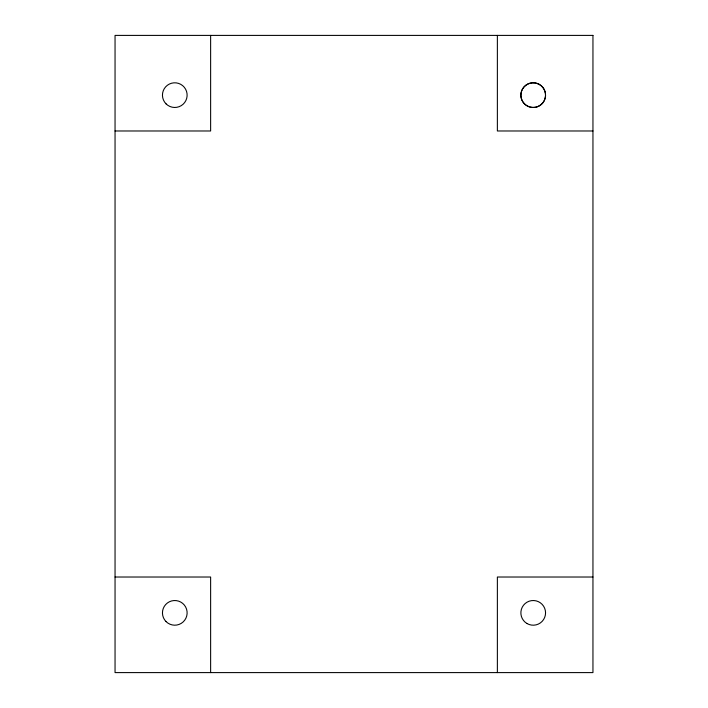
<?xml version="1.0" encoding="UTF-8"?>
<svg xmlns="http://www.w3.org/2000/svg" width="708" height="708" viewBox="0 0 708 708"><rect width="100%" height="100%" fill="white"/><g stroke="black" fill="none" stroke-linecap="round" stroke-linejoin="round"><path stroke-width="1.06" d="M115.05 130.98L210.63 130.98L210.63 35.4M592.95 130.98L497.37 130.98L497.37 35.4M115.05 577.02L210.63 577.02L210.63 672.6M592.95 577.02L497.37 577.02L497.37 672.6M592.95 35.4L115.05 35.4L115.05 672.6L592.95 672.6L592.95 35.4M524.486 103.864A12.346 12.346 0 0 0 545.133 98.332A12.346 12.346 0 0 0 530.018 83.217A12.346 12.346 0 0 0 524.486 103.864A12.346 12.346 0 0 0 545.133 98.332A12.346 12.346 0 0 0 530.018 83.217A12.346 12.346 0 0 0 524.486 103.864M527.044 623.553A12.346 12.346 0 0 0 545.558 612.862A12.346 12.346 0 0 0 527.044 602.172A12.346 12.346 0 0 0 527.044 623.553M166.061 621.589A12.346 12.346 0 0 0 186.708 616.057A12.346 12.346 0 0 0 171.593 600.942A12.346 12.346 0 0 0 166.061 621.589M166.061 103.864A12.346 12.346 0 0 0 186.708 98.332A12.346 12.346 0 0 0 171.593 83.217A12.346 12.346 0 0 0 166.061 103.864"/></g></svg>
